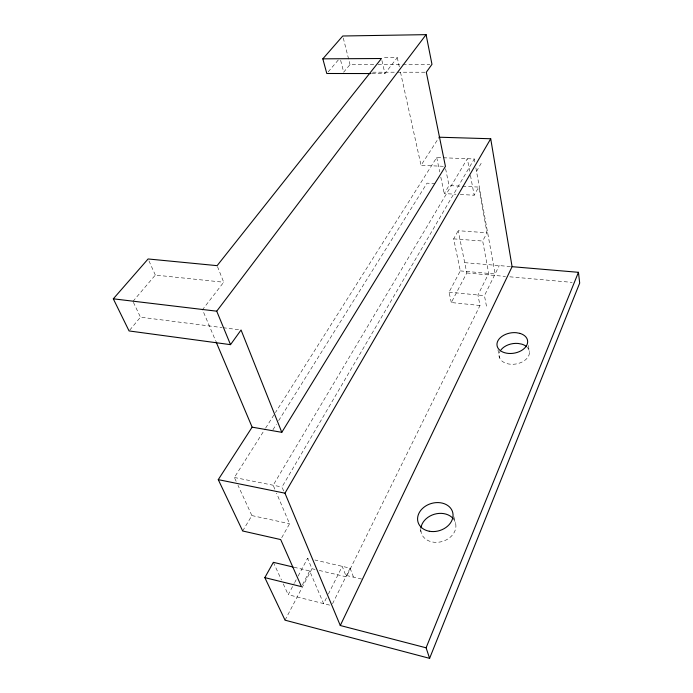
<?xml version="1.0" encoding="UTF-8"?>
<svg xmlns="http://www.w3.org/2000/svg" width="693" height="693" viewBox="0 0 693 693"><rect width="100%" height="100%" fill="white"/><g stroke="black" fill="none" stroke-linecap="round" stroke-linejoin="round"><path stroke-width="0.52" stroke-dasharray="3.46 2.6" d="M332.553 603.75L350.095 568.165L314.934 560.013M486.469 306.167L484.442 295.651L499.263 265.592M319.274 570.452L346.344 576.845L479.998 305.5L477.919 295.001L488.712 273.414L482.683 241.043L487.023 232.761L478.724 187.084L449.021 185.568L444.23 193.59L455.985 194.231M326.464 597.877L323.596 603.612L309.684 570.963L294.118 567.264M328.378 594.057L342.238 566.346L346.344 576.845M302.434 584.797L309.684 570.963M285.048 620.174L311.98 568.728L307.579 558.307L310.733 559.043M479.998 305.5L451.316 302.538L466.796 272.964L458.203 230.708L487.023 232.761M329.617 605.128L288.227 594.724L294.178 583.515M294.681 582.579L296.162 579.781M298.155 576.048L307.579 558.307M451.316 302.538L449.029 292.151L460.325 270.902L453.655 238.868L458.203 230.708M281.73 537.707L289.57 523.752L276.533 493.139M460.256 194.464L474.151 195.227L478.724 187.084M476.515 171.396L481.159 163.314M283.654 490.999L281.982 487.006L474.263 158.974L436.72 157.51L275.433 412.569M242.671 530.985L251.88 515.566L237.985 485.291M272.955 429.764L276.386 424.263M278.681 420.599L427.018 183.16L434.857 183.558M236.183 481.384L234.39 477.477L265.029 429.019M265.61 428.109L274.861 413.478M443.312 166.294L421.041 165.341L439.189 137.214M217.507 266.623L223.7 282.233L202.477 309.702L215.644 340.843M372.02 73.553L384.936 73.571L397.271 57.614L382.146 57.701M129.73 330.137L140.471 317.186L222.037 327.572M373.735 64.501L350.008 64.562L343.702 72.176L340.549 59.979M132.952 301.386L155.327 275.078L223.7 282.233M328.187 71.855L338.626 59.589M378.049 64.484L401.775 64.414M402.858 64.414L429.816 64.336M372.635 72.193L396.205 72.211M397.28 72.211L425.225 72.228M453.655 238.868L482.683 241.043M464.7 262.656L512.084 266.684M460.325 270.902L495.123 273.986L475.58 166.225M466.796 272.964L505.509 276.42M509.805 276.81L572.167 282.38M449.029 292.151L484.442 295.651M223.094 327.711L238.946 329.729M234.39 477.477L281.982 487.006M251.88 515.566L289.57 523.752M346.483 575.485L362.439 579.244M311.98 568.728L315.107 569.464M133.394 302.313L140.471 317.186M273.354 562.335L281.471 579.998M283.272 583.922L288.227 594.724M148.952 260.863L155.327 275.078M274.844 489.189L273.163 485.239L467.342 158.706L469.672 171.223M350.095 568.165L354.132 578.681M420.114 528.872L420.989 531.8M453.82 516.631L455.639 523.527M343.286 38.037L350.008 64.562M381.921 60.525L384.936 73.571M397.271 57.614L399.341 66.996M400.493 72.211L421.041 165.341M436.72 157.51L439.726 171.942M440.8 177.096L444.23 193.59M445.599 168.745L449.021 185.568M497.981 349.896L499.471 357.709M470.452 175.398L474.151 195.227M474.263 158.974L474.826 162.084M528.317 345.478L529.452 352.365M453.135 518.572A17.827 14.181 -16.3 0 1 442.385 541.45A17.827 14.181 -16.3 0 1 420.894 528.066M527.321 347.384A15.341 10.308 -9.2 0 1 524.073 360.88A15.341 10.308 -9.2 0 1 504.417 362.647A15.341 10.308 -9.2 0 1 501.1 349.731"/><path stroke-width="1.04" d="M429.608 658.35L579.695 283.056L578.447 272.314L512.084 266.684L340.289 625.51L426.091 647.799L429.608 658.35L285.048 620.174L264.83 577.624L273.354 562.335L293.078 567.021M426.091 647.799L578.447 272.314M340.289 625.51L284.962 493.182L490.713 138.747L439.189 137.214M216.069 341.831L252.131 427.157L281.8 432.319L445.434 166.381L426.299 72.228L431.973 64.336L426.091 34.65L342.766 36.001L322.825 58.844L326.793 73.493L370.946 73.553M264.83 577.624L301.464 586.642L280.682 539.57L242.671 530.985L218.269 479.643L252.131 427.157M322.825 58.844L381.453 58.515L217.117 265.653L148.103 258.965L113.306 298.822L129.063 330.942L230.518 344.655L241.06 329.998L281.8 432.319M230.518 344.655L216.736 311.183L426.091 34.65M113.306 298.822L216.736 311.183M218.269 479.643L284.962 493.182M490.713 138.747L512.084 266.684M420.894 528.066A17.827 14.181 -16.3 0 1 434.329 514.258A17.827 14.181 -16.3 0 1 453.135 518.572M501.1 349.731A15.341 10.308 -9.2 0 1 518.078 343.451L521.725 344.135A15.341 10.308 -9.2 0 1 526.602 346.691M519.897 333.368L516.216 332.692A15.48 10.274 -9.4 0 0 497.202 346.292A15.48 10.274 -9.4 0 0 521.205 350.684A15.48 10.274 -9.4 0 0 519.897 333.368M429.296 531.245A18.018 14.172 -16.2 0 0 452.78 512.69A18.018 14.172 -16.2 0 0 423.873 507.285A18.018 14.172 -16.2 0 0 429.296 531.245"/></g></svg>
